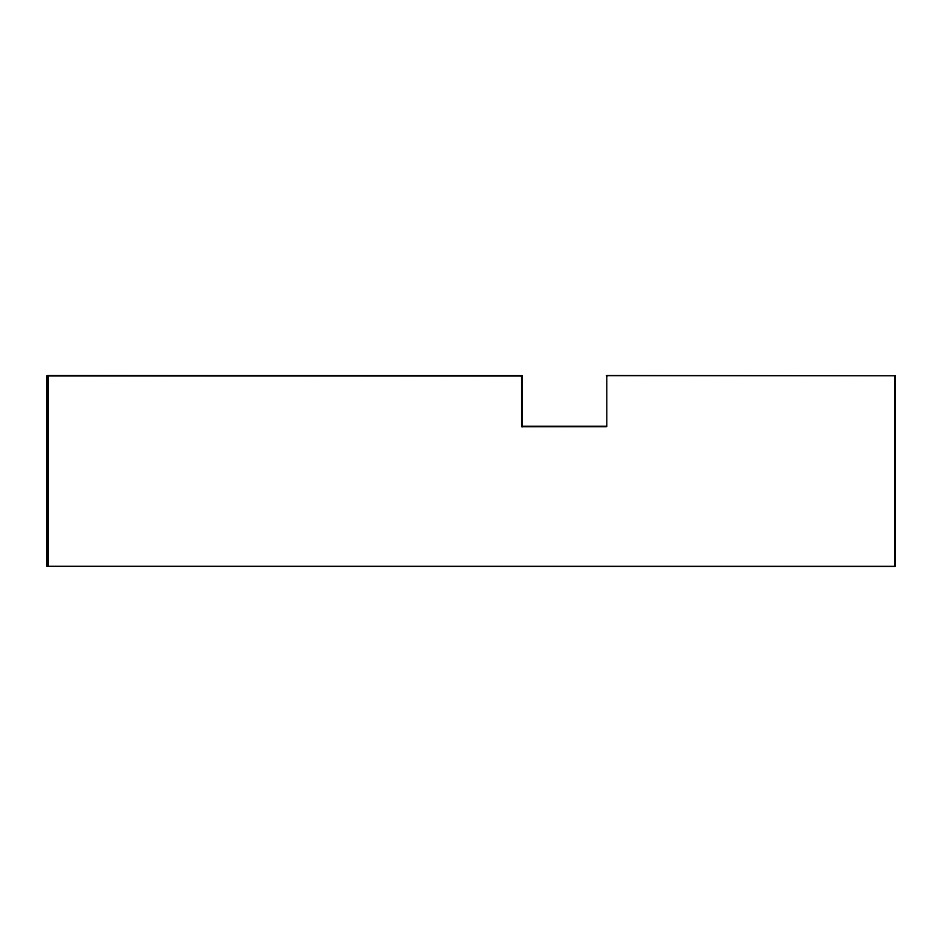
<?xml version="1.0" encoding="UTF-8"?>
<svg xmlns="http://www.w3.org/2000/svg" width="942" height="942" viewBox="0 0 942 942"><rect width="100%" height="100%" fill="white"/><g stroke="black" fill="none" stroke-linecap="round" stroke-linejoin="round"><path stroke-width="1.41" d="M894.759 375.681L894.888 566.366L47.1 566.307L47.277 375.634L521.915 375.681L522.045 426.549L521.68 375.646L521.927 426.502L606.778 426.514L606.766 375.67M47.3 375.634L47.642 553.625M47.1 566.307L47.5 375.658L47.701 566.33L47.653 375.693L522.033 375.728L522.033 426.549M894.77 447.709L894.77 375.705L894.9 566.389M47.677 566.377L47.653 375.693M606.424 375.611L894.9 375.752M521.691 426.479L606.424 426.455M47.536 375.658L47.595 489.852M521.915 375.67L521.927 426.514M521.68 375.634L521.691 426.479"/></g></svg>
